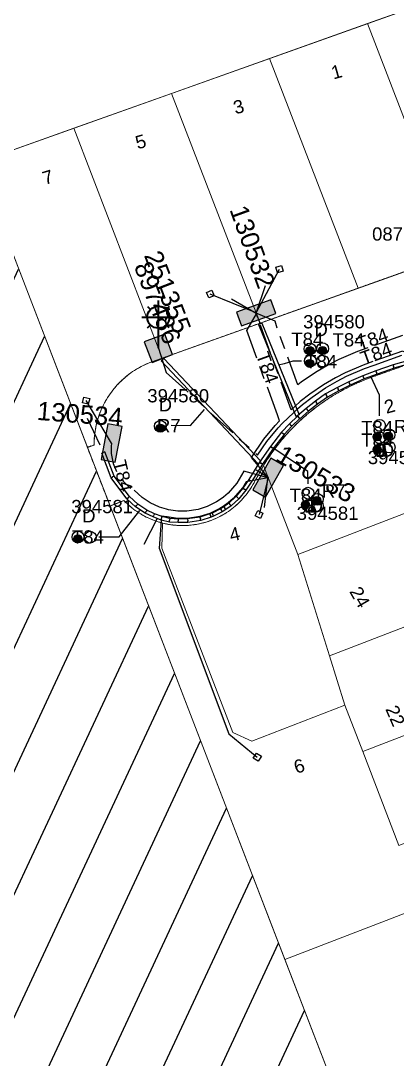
# Model space of a CAD drawing. Header units: metres. Extents: x 308616 to 310825, y 6264327 to 6267194.
# Drawn here: x 309616 to 309667.2, y 6266716.9 to 6266858.1 of the extents above; entities that cross this region are included whole.
import ezdxf
from ezdxf.enums import TextEntityAlignment as Align

# ---------------------------------------------------------------- set-up
doc = ezdxf.new("R2010")
doc.units = ezdxf.units.M
for name, pattern in [('Cable Exist UG', [8.2, 4, -1.2, 1.8, -1.2]), ('HIDDEN', [0.375, 0.25, -0.125]), ('HIDDEN2', [0.1875, 0.125, -0.0625])]:
    doc.linetypes.add(name, pattern=pattern)
doc.layers.get('0').update_dxf_attribs({"color": 6})
for name, color, linetype in [('_User Miscellaneous1', 7, 'Continuous'), ('_User Miscellaneous9', 7, 'Continuous'), ('Equip_SP_SL_EXT', 7, 'Continuous'), ('Mains_LV_EXT', 7, 'Continuous'), ('Mains_SL_EXT', 7, 'Continuous'), ('Services_SP_EXT', 7, 'Continuous'), ('SupportsUG_SP_LV_EXT', 7, 'Continuous'), ('SupportsUG_SP_LV_SL_EXT', 7, 'Continuous'), ('Trench_SP_EXT', 7, 'Continuous')]:
    doc.layers.add(name, color=color, linetype=linetype)
doc.layers.add('Cadastre Land Parcels_SP_EXT', color=7, linetype='Continuous', lineweight=5)
doc.layers.add('Cadastre Other Property_SP_EXT', color=7, linetype='HIDDEN', lineweight=5)
doc.styles.add('COLUMN_LABEL', font='arial.ttf')
doc.styles.add('iecARIAL', font='arial.ttf', dxfattribs={"height": 2})
doc.styles.add('POLE_LABEL', font='arial.ttf')
doc.styles.get("Standard").update_dxf_attribs({"font": 'arial.ttf'})

# ---------------------------------------------------------------- blocks, each defined once
blk = doc.blocks.new('COLUMN_EXT')
blk.add_hatch(color=256).paths.add_polyline_path([(-1.49, 1.48), (-1.49, -1.49), (1.48, -1.49), (1.48, 1.48)])
blk.add_lwpolyline([(-1.49, -1.49), (1.48, -1.49), (1.48, 1.48), (-1.49, 1.48)], close=True)
for tag, height, style, flags, p in [('ASSET_NUM', 2.5, 'COLUMN_LABEL', 8, (2, 2)), ('STRUCTURE_PLANT_NUMBER', 0.2, 'POLE_LABEL', 9, (1.81, 0.03)), ('STREET_CODE', 0.2, 'COLUMN_LABEL', 9, (1.81, -0.2))]:
    blk.add_attdef(tag, text='', height=height, dxfattribs=dict(style=style, flags=flags)).set_placement(p, align=Align.MIDDLE_LEFT)
at = {"flags": 9}
for tag, p in [('COLUMN_TYPE', (1.81, -0.4)), ('OWNED_BY', (1.81, -0.6)), ('STATE', (1.81, -0.8)), ('USAGE', (1.81, -1)), ('LEGEND', (1.81, -1.2)), ('LOCATION', (1.81, -1.4)), ('STREETNAME', (1.81, -1.6)), ('SUBURB', (1.81, -1.8)), ('NOTES', (1.81, -2))]:
    blk.add_attdef(tag, text='', height=0.2, dxfattribs=at).set_placement(p, align=Align.MIDDLE_LEFT)
at = {"flags": 1}
blk.add_attdef('Z', (1.81, -2.35), '', height=0.2, dxfattribs=at)
blk = doc.blocks.new('PILLAR_EXT')
blk.add_hatch(color=256).paths.add_polyline_path([(-2.475, 0.99), (-2.475, -0.99), (2.475, -0.99), (2.475, 0.99)])
blk.add_lwpolyline([(-2.475, -0.99), (2.475, -0.99), (2.475, 0.99), (-2.475, 0.99)], close=True)
at = {"style": 'iecARIAL', "flags": 8}
blk.add_attdef('ASSET_NUM', (1.5, 3.5), '', height=2.5, dxfattribs=at)
for tag, p, flags in [('OWNED_BY', (0, -0.2), 9), ('STATE', (0, -0.4), 9), ('SUPPORT_TYPE', (0, -0.6), 9), ('USAGE', (0, -0.8), 9), ('LEGEND', (0, -1), 9), ('LOCATION', (0, -1.2), 9), ('NOTES', (0, -1.4), 9), ('PARENT', (0, -1.6), 9), ('STREETNAME', (0, -1.8), 9), ('SUBURB', (0, -2), 1)]:
    blk.add_attdef(tag, p, '', height=0.2, dxfattribs=dict(flags=flags))
blk = doc.blocks.new('DUCT_EXT')
blk.add_circle((0, 0.8), 0.8)
at = {"flags": 1}
blk.add_attdef('Z', (0, 0), '', height=0.2, dxfattribs=at)
at = {"flags": 9}
for tag, p in [('DUCT_CODE', (0, 0)), ('XSECT_TYPE', (0, -0.2)), ('STATE', (0, -0.6)), ('FB_REFERENCE', (0, -0.4)), ('NOTES', (0, -0.8))]:
    blk.add_attdef(tag, text='', height=0.2, dxfattribs=at).set_placement(p, align=Align.MIDDLE_LEFT)
blk = doc.blocks.new('SL_LANTERN_EXT')
at = {"lineweight": 40}
for p, q in [((-1.46, 5.68), (-1.06, 5.28)), ((0, 1.97), (0, 6.47)), ((1.46, 5.68), (1.06, 5.28)), ((-2.25, 4.22), (2.25, 4.22)), ((-1.46, 2.76), (-1.06, 3.16)), ((1.46, 2.76), (1.06, 3.16)), ((0, 0), (0, 2.72))]:
    blk.add_line(p, q, dxfattribs=at)
blk.add_circle((0, 4.22), 1.5, dxfattribs=at)
at = {"style": 'iecARIAL', "flags": 8}
blk.add_attdef('ASSET_NUM', (1.5, 1.5), '', height=2.5, dxfattribs=at)
for tag, p, height, flags in [('CONSTRUCTED_VOLTAGE', (0.98, -0.65), 0.2, 9), ('CONTROL_TYPE', (0.98, -0.85), 0.2, 9), ('LANTERN_PURPOSE', (0.98, -1.05), 0.2, 9), ('LANTERN_TYPE', (0.98, -1.25), 0.2, 9), ('NO_PHASES', (0.98, -1.45), 0.2, 9), ('LNUMBER', (2.18, -3.25), 2.5, 8), ('OPERATING_VOLTAGE', (0.98, -1.65), 0.2, 9), ('ORIENTATION', (0.98, -1.85), 0.2, 9), ('OWNED_BY', (0.98, -2.05), 0.2, 9), ('STATE', (0.98, -2.25), 0.2, 9), ('USAGE', (0.98, -2.45), 0.2, 9), ('CEXIST', (0.98, -2.65), 0.2, 9), ('CNEW', (0.98, -2.85), 0.2, 9), ('CNUMBER', (0.98, -3.05), 0.2, 9), ('CREMOVE', (0.98, -3.25), 0.2, 9), ('CREPLACE', (0.98, -3.45), 0.2, 9), ('LKINGHEIGHT', (0.98, -3.65), 0.2, 9), ('LBRACKET', (0.98, -3.85), 0.2, 9), ('LBRACKETVOCAB', (0.98, -4.05), 0.2, 9), ('LCATEGORY', (0.98, -4.25), 0.2, 9), ('LCHARGE1', (0.98, -4.45), 0.2, 9), ('LCHARGE1PERCENT', (0.98, -4.65), 0.2, 9), ('LCHARGE2', (0.98, -4.85), 0.2, 9), ('LCHARGE2PERCENT', (0.98, -5.05), 0.2, 9), ('LCHARGE3', (0.98, -5.25), 0.2, 9), ('LCHARGE3PERCENT', (0.98, -5.45), 0.2, 9), ('LEXIST', (0.98, -5.65), 0.2, 9), ('LLAMP', (0.98, -5.85), 0.2, 9), ('LLAMPVOCAB', (0.98, -6.05), 0.2, 9), ('LMAST', (0.98, -6.25), 0.2, 9), ('LMASTVOCAB', (0.98, -6.45), 0.2, 9), ('LNEW', (0.98, -6.65), 0.2, 9), ('LANTNUMBER', (0.98, -6.85), 0.2, 9), ('LOUTREACH', (0.98, -7.25), 0.2, 9), ('LOUTREACHVOCAB', (0.98, -7.45), 0.2, 9), ('LRATECODE', (0.98, -7.65), 0.2, 9), ('LREMOVE', (0.98, -7.85), 0.2, 9), ('LREPLACE', (0.98, -8.05), 0.2, 9), ('LTYPE', (0.98, -8.25), 0.2, 9), ('LTYPEVOCAB', (0.98, -8.45), 0.2, 9), ('LEGEND', (0.98, -8.65), 0.2, 9), ('STREETNAME', (0.98, -9.25), 0.2, 9), ('SUBURB', (0.98, -9.45), 0.2, 1), ('LOCATION', (0.98, -8.85), 0.2, 9), ('NOTES', (0.98, -9.05), 0.2, 9)]:
    blk.add_attdef(tag, p, '', height=height, dxfattribs=dict(flags=flags))
blk = doc.blocks.new('CCP_EXT')
at = {"flags": 9}
for tag, p in [('LEGEND', (0, -1.4)), ('STATE', (0, -1.8)), ('LIFE_SUPPORT', (0, -1.6)), ('NOTES', (0, -2))]:
    blk.add_attdef(tag, text='', height=0.2, dxfattribs=at).set_placement(p, align=Align.MIDDLE_LEFT)
blk.add_wipeout([(0, 0.57), (0.57, 0), (0, -0.57), (-0.57, 0)])
blk.add_lwpolyline([(-0.57, 0), (0, 0.57), (0.57, 0), (0, -0.57), (-0.57, 0)])
at = {"flags": 1}
blk.add_attdef('Z', (0, 0), '', height=0.2, dxfattribs=at)
at = {"flags": 9}
for tag, p in [('CCP_TYPE', (0, 0)), ('CONSTRUCTED_VOLTAGE', (0, -0.2)), ('OPERATING_VOLTAGE', (0, -0.6)), ('ORIENTATION', (0, -0.8)), ('OWNED_BY', (0, -1)), ('NO_PHASES', (0, -0.4)), ('USAGE', (0, -1.2))]:
    blk.add_attdef(tag, text='', height=0.2, dxfattribs=at).set_placement(p, align=Align.MIDDLE_LEFT)
blk = doc.blocks.new('CABLE_LARGE_EXT')
h = blk.add_hatch(color=256)
edge = h.paths.add_edge_path()
edge.add_arc((0, 0.55), 0.55, 0, 360)
blk.add_circle((0, 0.55), 0.55)
at = {"flags": 1}
blk.add_attdef('Z', (0, 0), '', height=0.2, dxfattribs=at)
at = {"flags": 9}
for tag, p in [('COND_CODE', (0, 0)), ('STATE', (0, -0.4)), ('XSECT_SIZE', (0, -0.6)), ('FB_REFERENCE', (0, -0.2)), ('NOTES', (0, -0.8))]:
    blk.add_attdef(tag, text='', height=0.2, dxfattribs=at).set_placement(p, align=Align.MIDDLE_LEFT)

msp = doc.modelspace()

# ---------------------------------------------------------------- hatches: boundary and pattern name
at = {"layer": '_User Miscellaneous1'}
h = msp.add_hatch(dxfattribs=at)
h.set_pattern_fill('JIS_WOOD', color=256, scale=10, angle=20, style=0)
h.paths.add_polyline_path([(309705.92, 6266590.27), (309602.97, 6266857.48), (309510.13, 6266824.34), (309613.64, 6266555.71)])

# ---------------------------------------------------------------- linework, layer by layer
at = {"layer": '_User Miscellaneous9'}
for p, q in [((309648.31, 6266816.81), (309648.53, 6266816.9)), ((309648.31, 6266816.81), (309653.38, 6266804.35)), ((309648.76, 6266816.99), (309648.53, 6266816.9)), ((309648.76, 6266816.99), (309653.83, 6266804.53)), ((309635.09, 6266811.86), (309635.26, 6266812.02)), ((309635.09, 6266811.86), (309648.28, 6266797.88)), ((309635.44, 6266812.19), (309635.26, 6266812.02)), ((309635.44, 6266812.19), (309648.63, 6266798.21)), ((309666.59, 6266811.33), (309664.25, 6266810.5)), ((309668.88, 6266811.97), (309666.59, 6266811.34)), ((309666.59, 6266811.34), (309666.59, 6266811.33)), ((309666.59, 6266811.34), (309666.66, 6266811.1)), ((309666.59, 6266811.33), (309666.66, 6266811.1)), ((309666.72, 6266810.87), (309666.66, 6266811.1)), ((309666.73, 6266810.88), (309666.66, 6266811.1)), ((309668.84, 6266811.46), (309666.72, 6266810.87)), ((309662.5, 6266809.85), (309660.57, 6266809.01)), ((309664.25, 6266810.5), (309662.5, 6266809.85)), ((309662.5, 6266809.85), (309662.59, 6266809.63)), ((309664.42, 6266810.05), (309662.68, 6266809.4)), ((309664.25, 6266810.5), (309664.33, 6266810.28)), ((309664.42, 6266810.05), (309664.33, 6266810.28)), ((309666.73, 6266810.88), (309664.42, 6266810.05)), ((309666.72, 6266810.87), (309666.73, 6266810.88)), ((309659.03, 6266808.24), (309657.44, 6266807.36)), ((309660.57, 6266809.01), (309659.03, 6266808.24)), ((309659.03, 6266808.24), (309659.14, 6266808.03)), ((309660.77, 6266808.57), (309659.25, 6266807.81)), ((309660.57, 6266809.01), (309660.67, 6266808.79)), ((309660.77, 6266808.57), (309660.67, 6266808.79)), ((309662.68, 6266809.4), (309660.77, 6266808.57)), ((309662.68, 6266809.4), (309662.59, 6266809.63)), ((309657.44, 6266807.36), (309656.06, 6266806.37)), ((309657.7, 6266806.95), (309656.35, 6266805.99)), ((309657.44, 6266807.36), (309657.57, 6266807.15)), ((309657.7, 6266806.95), (309657.57, 6266807.15)), ((309659.25, 6266807.81), (309657.7, 6266806.95)), ((309659.25, 6266807.81), (309659.14, 6266808.03)), ((309656.06, 6266806.37), (309654.79, 6266805.39)), ((309656.35, 6266805.99), (309655.1, 6266805.02)), ((309656.06, 6266806.37), (309656.2, 6266806.18)), ((309656.35, 6266805.99), (309656.2, 6266806.18)), ((309653.6, 6266804.36), (309652.51, 6266803.31)), ((309653.93, 6266804.01), (309652.85, 6266802.97)), ((309653.38, 6266804.35), (309653.6, 6266804.44)), ((309653.83, 6266804.53), (309653.6, 6266804.44)), ((309653.6, 6266804.36), (309653.77, 6266804.18)), ((309654.79, 6266805.39), (309653.61, 6266804.37)), ((309653.61, 6266804.37), (309653.77, 6266804.18)), ((309653.93, 6266804.01), (309653.77, 6266804.18)), ((309653.92, 6266804), (309653.77, 6266804.18)), ((309655.1, 6266805.02), (309653.92, 6266804)), ((309654.79, 6266805.39), (309654.95, 6266805.2)), ((309655.1, 6266805.02), (309654.95, 6266805.2)), ((309652.51, 6266803.31), (309651.43, 6266802.17)), ((309652.85, 6266802.97), (309651.79, 6266801.85)), ((309652.51, 6266803.31), (309652.68, 6266803.14)), ((309652.85, 6266802.97), (309652.68, 6266803.14)), ((309651.43, 6266802.17), (309649.93, 6266800.24)), ((309651.79, 6266801.85), (309650.31, 6266799.96)), ((309651.43, 6266802.17), (309651.61, 6266802.01)), ((309651.79, 6266801.85), (309651.61, 6266802.01)), ((309649.93, 6266800.24), (309648.45, 6266798.09)), ((309650.31, 6266799.96), (309648.85, 6266797.82)), ((309649.93, 6266800.24), (309650.12, 6266800.1)), ((309650.31, 6266799.96), (309650.12, 6266800.1)), ((309627.02, 6266799.32), (309627.25, 6266799.4)), ((309628.3, 6266795.98), (309627.02, 6266799.32)), ((309627.47, 6266799.49), (309627.25, 6266799.4)), ((309628.73, 6266796.21), (309627.47, 6266799.49)), ((309648.45, 6266798.08), (309647.01, 6266795.75)), ((309648.85, 6266797.82), (309647.41, 6266795.49)), ((309648.28, 6266797.88), (309648.45, 6266798.05)), ((309648.63, 6266798.21), (309648.45, 6266798.05)), ((309648.45, 6266798.09), (309648.65, 6266797.95)), ((309648.45, 6266798.08), (309648.65, 6266797.95)), ((309648.85, 6266797.82), (309648.65, 6266797.95)), ((309648.85, 6266797.82), (309648.65, 6266797.95)), ((309628.3, 6266795.98), (309628.51, 6266796.09)), ((309630.45, 6266793.09), (309628.3, 6266795.98)), ((309628.73, 6266796.21), (309628.51, 6266796.09)), ((309630.81, 6266793.41), (309628.73, 6266796.21)), ((309647.01, 6266795.75), (309646.21, 6266794.58)), ((309647.01, 6266795.75), (309647.21, 6266795.62)), ((309647.41, 6266795.49), (309647.21, 6266795.62)), ((309646.21, 6266794.58), (309645.3, 6266793.46)), ((309646.6, 6266794.3), (309645.65, 6266793.13)), ((309646.21, 6266794.58), (309646.4, 6266794.44)), ((309646.6, 6266794.3), (309646.4, 6266794.44)), ((309647.41, 6266795.49), (309646.6, 6266794.3)), ((309630.45, 6266793.09), (309630.63, 6266793.25)), ((309630.47, 6266793.07), (309630.45, 6266793.09)), ((309630.47, 6266793.07), (309630.63, 6266793.25)), ((309631.62, 6266792.01), (309630.47, 6266793.07)), ((309630.79, 6266793.43), (309630.63, 6266793.25)), ((309630.81, 6266793.41), (309630.63, 6266793.25)), ((309631.91, 6266792.39), (309630.79, 6266793.43)), ((309630.79, 6266793.43), (309630.81, 6266793.41)), ((309645.3, 6266793.46), (309644.29, 6266792.53)), ((309645.65, 6266793.13), (309644.59, 6266792.15)), ((309645.3, 6266793.46), (309645.48, 6266793.29)), ((309645.65, 6266793.13), (309645.48, 6266793.29)), ((309631.62, 6266792.01), (309631.76, 6266792.2)), ((309632.92, 6266791.15), (309631.62, 6266792.01)), ((309631.91, 6266792.39), (309631.76, 6266792.2)), ((309633.16, 6266791.57), (309631.91, 6266792.39)), ((309632.92, 6266791.15), (309633.04, 6266791.36)), ((309633.16, 6266791.57), (309633.04, 6266791.36)), ((309634.18, 6266791.09), (309633.16, 6266791.57)), ((309643.16, 6266791.75), (309642.02, 6266791.18)), ((309643.39, 6266791.34), (309642.22, 6266790.74)), ((309643.61, 6266792.04), (309643.16, 6266791.75)), ((309643.16, 6266791.75), (309643.28, 6266791.54)), ((309643.39, 6266791.34), (309643.28, 6266791.54)), ((309643.88, 6266791.64), (309643.39, 6266791.34)), ((309644.29, 6266792.53), (309643.61, 6266792.04)), ((309643.61, 6266792.04), (309643.74, 6266791.84)), ((309643.88, 6266791.64), (309643.74, 6266791.84)), ((309644.59, 6266792.15), (309643.88, 6266791.64)), ((309644.29, 6266792.53), (309644.44, 6266792.34)), ((309644.59, 6266792.15), (309644.44, 6266792.34)), ((309634, 6266790.65), (309632.92, 6266791.15)), ((309634, 6266790.65), (309634.09, 6266790.87)), ((309635.08, 6266790.23), (309634, 6266790.65)), ((309634.18, 6266791.09), (309634.09, 6266790.87)), ((309635.22, 6266790.69), (309634.18, 6266791.09)), ((309635.08, 6266790.23), (309635.15, 6266790.46)), ((309636.21, 6266789.96), (309635.08, 6266790.23)), ((309635.22, 6266790.69), (309635.15, 6266790.46)), ((309636.29, 6266790.44), (309635.22, 6266790.69)), ((309636.21, 6266789.96), (309636.25, 6266790.2)), ((309637.41, 6266789.88), (309636.21, 6266789.96)), ((309636.29, 6266790.44), (309636.25, 6266790.2)), ((309637.43, 6266790.36), (309636.29, 6266790.44)), ((309637.41, 6266789.88), (309637.42, 6266790.12)), ((309638.71, 6266789.9), (309637.41, 6266789.88)), ((309637.43, 6266790.36), (309637.42, 6266790.12)), ((309638.68, 6266790.37), (309637.43, 6266790.36)), ((309640.37, 6266790.63), (309638.68, 6266790.37)), ((309638.68, 6266790.37), (309638.7, 6266790.14)), ((309638.71, 6266789.9), (309638.7, 6266790.14)), ((309640.47, 6266790.16), (309638.71, 6266789.9)), ((309641.73, 6266791.06), (309640.37, 6266790.63)), ((309640.37, 6266790.63), (309640.42, 6266790.4)), ((309640.47, 6266790.16), (309640.42, 6266790.4)), ((309641.89, 6266790.61), (309640.47, 6266790.16)), ((309642.02, 6266791.18), (309641.73, 6266791.06)), ((309641.73, 6266791.06), (309641.81, 6266790.83)), ((309641.89, 6266790.61), (309641.81, 6266790.83)), ((309642.22, 6266790.74), (309641.89, 6266790.61)), ((309642.02, 6266791.18), (309642.12, 6266790.96)), ((309642.22, 6266790.74), (309642.12, 6266790.96))]:
    msp.add_line(p, q, dxfattribs=at)
for points in [[(309654.18, 6266811.81), (309652.99, 6266811.81), (309651.8, 6266811.48), (309651.03, 6266811.28)], [(309664.77, 6266804.38), (309664.77, 6266807.21), (309663.62, 6266809.66)], [(309636.47, 6266803.11), (309639.07, 6266803.09), (309640.98, 6266805.27)], [(309655.05, 6266795.17), (309655.02, 6266796.84), (309650.54, 6266799.85)], [(309626.65, 6266787.94), (309629.4, 6266787.94), (309632.18, 6266791.51)]]:
    msp.add_lwpolyline(points, dxfattribs=at)
at = {"layer": 'Cadastre Land Parcels_SP_EXT', "linetype": 'Continuous'}
for points in [[(309703.02, 6266871.95), (309695.83, 6266890.62), (309602.97, 6266857.49), (309610.16, 6266838.81), (309703.02, 6266871.95)], [(309688.46, 6266831.22), (309676.43, 6266862.46), (309663.12, 6266857.71), (309675.16, 6266826.47), (309688.46, 6266831.22)], [(309675.16, 6266826.47), (309663.12, 6266857.71), (309649.82, 6266852.97), (309661.85, 6266821.73), (309675.16, 6266826.47)], [(309705.92, 6266590.27), (309602.97, 6266857.48), (309510.13, 6266824.34), (309613.64, 6266555.71), (309705.92, 6266590.27)], [(309661.85, 6266821.73), (309649.82, 6266852.97), (309636.52, 6266848.22), (309648.55, 6266816.99), (309661.85, 6266821.73)], [(309648.55, 6266816.99), (309636.52, 6266848.22), (309623.22, 6266843.47), (309635.25, 6266812.25), (309648.55, 6266816.99)], [(309626, 6266800.42), (309626, 6266800.73), (309626.01, 6266801.04), (309626.02, 6266801.35), (309626.05, 6266801.65), (309626.08, 6266801.96), (309626.12, 6266802.27), (309626.17, 6266802.57), (309626.23, 6266802.88), (309626.29, 6266803.18), (309626.37, 6266803.48), (309626.45, 6266803.78), (309626.53, 6266804.07), (309626.63, 6266804.37), (309626.73, 6266804.66), (309626.84, 6266804.95), (309626.96, 6266805.23), (309627.09, 6266805.51), (309627.22, 6266805.79), (309627.36, 6266806.07), (309627.51, 6266806.34), (309627.66, 6266806.61), (309627.82, 6266806.87), (309627.99, 6266807.13), (309628.16, 6266807.38), (309628.34, 6266807.63), (309628.53, 6266807.88), (309628.72, 6266808.12), (309628.92, 6266808.36), (309629.13, 6266808.59), (309629.34, 6266808.81), (309629.55, 6266809.03), (309629.78, 6266809.25), (309630.01, 6266809.45), (309630.24, 6266809.66), (309630.48, 6266809.85), (309630.72, 6266810.04), (309630.97, 6266810.22), (309631.22, 6266810.4), (309631.48, 6266810.57), (309631.74, 6266810.74), (309632.01, 6266810.89), (309632.28, 6266811.04), (309632.55, 6266811.19), (309632.83, 6266811.32), (309633.11, 6266811.45), (309633.39, 6266811.57), (309633.68, 6266811.68), (309633.97, 6266811.79), (309635.25, 6266812.25), (309623.22, 6266843.47), (309610.16, 6266838.81), (309625.09, 6266800.07), (309626, 6266800.42)], [(309648.99, 6266797.65), (309648.78, 6266797.22), (309648.55, 6266796.8), (309648.32, 6266796.38), (309648.09, 6266795.97), (309647.84, 6266795.56), (309647.71, 6266795.3), (309647.57, 6266795.05), (309647.42, 6266794.79), (309647.26, 6266794.54), (309647.1, 6266794.3), (309646.93, 6266794.06), (309646.76, 6266793.82), (309646.58, 6266793.59), (309646.39, 6266793.36), (309646.2, 6266793.14), (309646, 6266792.93), (309645.8, 6266792.72), (309645.59, 6266792.51), (309645.38, 6266792.31), (309645.16, 6266792.12), (309644.93, 6266791.93), (309644.7, 6266791.75), (309644.47, 6266791.57), (309644.23, 6266791.4), (309643.98, 6266791.24), (309643.73, 6266791.08), (309643.48, 6266790.94), (309643.23, 6266790.79), (309642.96, 6266790.66), (309642.7, 6266790.53), (309642.44, 6266790.41), (309642.16, 6266790.29), (309641.89, 6266790.18), (309641.62, 6266790.08), (309641.34, 6266789.99), (309641.06, 6266789.91), (309640.77, 6266789.83), (309640.49, 6266789.76), (309640.2, 6266789.7), (309639.92, 6266789.64), (309639.63, 6266789.6), (309639.34, 6266789.56), (309639.04, 6266789.52), (309638.75, 6266789.5), (309638.46, 6266789.48), (309638.17, 6266789.48), (309637.87, 6266789.48), (309637.58, 6266789.48), (309637.29, 6266789.5), (309636.99, 6266789.52), (309636.7, 6266789.55), (309636.41, 6266789.59), (309636.12, 6266789.64), (309635.83, 6266789.69), (309635.55, 6266789.75), (309635.26, 6266789.82), (309635.17, 6266786.42), (309644.84, 6266761.33), (309647.42, 6266760.19), (309660.06, 6266765.05), (309657.96, 6266771.76), (309653.66, 6266785.53), (309648.99, 6266797.65)], [(309691.62, 6266784.73), (309688.57, 6266792.63), (309688.4, 6266793.08), (309688.21, 6266793.53), (309688.02, 6266793.98), (309687.82, 6266794.43), (309687.61, 6266794.87), (309687.39, 6266795.31), (309687.17, 6266795.74), (309686.94, 6266796.17), (309686.71, 6266796.6), (309686.47, 6266797.03), (309686.22, 6266797.45), (309685.96, 6266797.86), (309685.9, 6266797.96), (309653.66, 6266785.53), (309657.96, 6266771.76), (309691.62, 6266784.73)], [(309696.56, 6266771.9), (309691.62, 6266784.73), (309657.96, 6266771.76), (309660.06, 6266765.05), (309662.48, 6266758.76), (309696.56, 6266771.9)], [(309701.49, 6266759.12), (309696.56, 6266771.9), (309662.48, 6266758.76), (309667.4, 6266745.98), (309701.49, 6266759.12)], [(309678.89, 6266675.47), (309676.96, 6266677.95), (309667.36, 6266702.87), (309668.51, 6266705.45), (309681.15, 6266710.32), (309677.26, 6266720.41), (309672.33, 6266733.2), (309670.6, 6266737.69), (309651.9, 6266730.48), (309673.84, 6266673.53), (309678.89, 6266675.47)]]:
    msp.add_lwpolyline(points, close=True, dxfattribs=at)
for points in [[(309715.06, 6266840.7), (309633.97, 6266811.79), (309633.68, 6266811.68), (309633.39, 6266811.57), (309633.11, 6266811.45), (309632.83, 6266811.32), (309632.55, 6266811.19), (309632.28, 6266811.04), (309632.01, 6266810.89), (309631.74, 6266810.74), (309631.48, 6266810.57), (309631.22, 6266810.4), (309630.97, 6266810.22), (309630.72, 6266810.04), (309630.48, 6266809.85), (309630.24, 6266809.66), (309630.01, 6266809.45), (309629.78, 6266809.25), (309629.55, 6266809.03), (309629.34, 6266808.81), (309629.13, 6266808.59), (309628.92, 6266808.36), (309628.72, 6266808.12), (309628.53, 6266807.88), (309628.34, 6266807.63), (309628.16, 6266807.38), (309627.99, 6266807.13), (309627.82, 6266806.87), (309627.66, 6266806.61), (309627.51, 6266806.34), (309627.36, 6266806.07), (309627.22, 6266805.79), (309627.09, 6266805.51), (309626.96, 6266805.23), (309626.84, 6266804.95), (309626.73, 6266804.66), (309626.63, 6266804.37), (309626.53, 6266804.07), (309626.45, 6266803.78), (309626.37, 6266803.48), (309626.29, 6266803.18), (309626.23, 6266802.88), (309626.17, 6266802.57), (309626.12, 6266802.27), (309626.08, 6266801.96), (309626.05, 6266801.65), (309626.02, 6266801.35), (309626.01, 6266801.04), (309626, 6266800.73), (309626, 6266800.42), (309625.09, 6266800.07), (309628.15, 6266792.14), (309630.05, 6266792.87), (309630.26, 6266792.66), (309630.46, 6266792.46), (309630.68, 6266792.27), (309630.9, 6266792.08), (309631.12, 6266791.89), (309631.35, 6266791.71), (309631.59, 6266791.54), (309631.83, 6266791.37), (309632.07, 6266791.21), (309632.32, 6266791.06), (309632.57, 6266790.91), (309632.83, 6266790.77), (309633.08, 6266790.64), (309633.35, 6266790.51), (309633.61, 6266790.39), (309633.88, 6266790.28), (309634.15, 6266790.17), (309634.43, 6266790.08), (309634.7, 6266789.98), (309634.98, 6266789.9), (309635.26, 6266789.82), (309635.55, 6266789.75), (309635.83, 6266789.69), (309636.12, 6266789.64), (309636.41, 6266789.59), (309636.7, 6266789.55), (309636.99, 6266789.52), (309637.29, 6266789.5), (309637.58, 6266789.48), (309637.87, 6266789.48), (309638.17, 6266789.48), (309638.46, 6266789.48), (309638.75, 6266789.5), (309639.04, 6266789.52), (309639.34, 6266789.56), (309639.63, 6266789.6), (309639.92, 6266789.64), (309640.2, 6266789.7), (309640.49, 6266789.76), (309640.77, 6266789.83), (309641.06, 6266789.91), (309641.34, 6266789.99), (309641.62, 6266790.08), (309641.89, 6266790.18), (309642.16, 6266790.29), (309642.44, 6266790.41), (309642.7, 6266790.53), (309642.96, 6266790.66), (309643.23, 6266790.79), (309643.48, 6266790.94), (309643.73, 6266791.08), (309643.98, 6266791.24), (309644.23, 6266791.4), (309644.47, 6266791.57), (309644.7, 6266791.75), (309644.93, 6266791.93), (309645.16, 6266792.12), (309645.38, 6266792.31), (309645.59, 6266792.51), (309645.8, 6266792.72), (309646, 6266792.93), (309646.2, 6266793.14), (309646.39, 6266793.36), (309646.58, 6266793.59), (309646.76, 6266793.82), (309646.93, 6266794.06), (309647.1, 6266794.3), (309647.26, 6266794.54), (309647.42, 6266794.79), (309647.57, 6266795.05), (309647.71, 6266795.3), (309647.84, 6266795.56), (309648.09, 6266795.97), (309648.32, 6266796.38), (309648.55, 6266796.8), (309648.78, 6266797.22), (309648.99, 6266797.65), (309649.24, 6266798.05), (309649.5, 6266798.45), (309649.76, 6266798.84), (309650.03, 6266799.23), (309650.31, 6266799.62), (309650.59, 6266800), (309650.88, 6266800.37), (309651.17, 6266800.74), (309651.47, 6266801.11), (309651.78, 6266801.47), (309652.09, 6266801.83), (309652.41, 6266802.18), (309652.74, 6266802.52), (309653.07, 6266802.86), (309653.4, 6266803.2), (309653.75, 6266803.53), (309654.09, 6266803.85), (309654.44, 6266804.17), (309654.8, 6266804.48), (309655.16, 6266804.78), (309655.53, 6266805.08), (309655.9, 6266805.37), (309656.28, 6266805.66), (309656.66, 6266805.94), (309657.05, 6266806.21), (309657.44, 6266806.48), (309657.84, 6266806.74), (309658.24, 6266807), (309658.64, 6266807.25), (309659.05, 6266807.49), (309659.46, 6266807.72), (309659.87, 6266807.95), (309660.3, 6266808.17), (309660.72, 6266808.38), (309661.14, 6266808.59), (309661.58, 6266808.79), (309662.01, 6266808.98), (309662.44, 6266809.16), (309662.88, 6266809.34), (309663.33, 6266809.51), (309663.77, 6266809.67), (309667.92, 6266811.15)], [(309667.92, 6266811.15), (309663.77, 6266809.67), (309663.33, 6266809.51), (309662.88, 6266809.34), (309662.44, 6266809.16), (309662.01, 6266808.98), (309661.58, 6266808.79), (309661.14, 6266808.59), (309660.72, 6266808.38), (309660.3, 6266808.17), (309659.87, 6266807.95), (309659.46, 6266807.72), (309659.05, 6266807.49), (309658.64, 6266807.25), (309658.24, 6266807), (309657.84, 6266806.74), (309657.44, 6266806.48), (309657.05, 6266806.21), (309656.66, 6266805.94), (309656.28, 6266805.66), (309655.9, 6266805.37), (309655.53, 6266805.08), (309655.16, 6266804.78), (309654.8, 6266804.48), (309654.44, 6266804.17), (309654.09, 6266803.85), (309653.75, 6266803.53), (309653.4, 6266803.2), (309653.07, 6266802.86), (309652.74, 6266802.52), (309652.41, 6266802.18), (309652.09, 6266801.83), (309651.78, 6266801.47), (309651.47, 6266801.11), (309651.17, 6266800.74), (309650.88, 6266800.37), (309650.59, 6266800), (309650.31, 6266799.62), (309650.03, 6266799.23), (309649.76, 6266798.84), (309649.5, 6266798.45), (309649.24, 6266798.05), (309648.99, 6266797.65), (309653.66, 6266785.53), (309685.9, 6266797.96)], [(309667.4, 6266745.98), (309662.48, 6266758.76), (309660.06, 6266765.05), (309647.42, 6266760.19), (309644.84, 6266761.33), (309644.84, 6266761.33), (309635.17, 6266786.42), (309635.26, 6266789.82), (309634.98, 6266789.9), (309634.7, 6266789.98), (309634.43, 6266790.08), (309634.15, 6266790.17), (309633.88, 6266790.28), (309633.61, 6266790.39), (309633.35, 6266790.51), (309633.08, 6266790.64), (309632.83, 6266790.77), (309632.57, 6266790.91), (309632.32, 6266791.06), (309632.07, 6266791.21), (309631.83, 6266791.37), (309631.59, 6266791.54), (309631.35, 6266791.71), (309631.12, 6266791.89), (309630.9, 6266792.08), (309630.68, 6266792.27), (309630.46, 6266792.46), (309630.26, 6266792.66), (309630.05, 6266792.87), (309628.15, 6266792.14), (309651.9, 6266730.48), (309670.6, 6266737.69)]]:
    msp.add_lwpolyline(points, dxfattribs=at)
at = {"layer": 'Mains_LV_EXT', "linetype": 'Cable Exist UG'}
for points in [[(309649.62, 6266796.01), (309647.36, 6266798.71), (309647.36, 6266798.71), (309649.06, 6266801.21), (309650.6, 6266803.08), (309651.16, 6266803.7), (309650.88, 6266804.53), (309650.88, 6266804.53), (309646.73, 6266816.01), (309648.04, 6266818.27)], [(309684.57, 6266797.37), (309686.32, 6266800.77), (309686.32, 6266800.77), (309685.82, 6266801.48), (309684, 6266803.64), (309681.81, 6266805.79), (309679.7, 6266807.54), (309678.68, 6266808.28), (309676.38, 6266809.74), (309674.49, 6266810.75), (309671.8, 6266811.93), (309667.89, 6266813.19), (309663.86, 6266811.76), (309662.52, 6266811.27), (309660.08, 6266810.22), (309658.78, 6266809.56), (309657.15, 6266808.6), (309655.31, 6266807.35), (309653.99, 6266806.33), (309653.28, 6266805.72), (309652.76, 6266805.22), (309647.98, 6266818.44)]]:
    msp.add_lwpolyline(points, dxfattribs=at)
at = {"layer": 'Mains_SL_EXT', "linetype": 'Cable Exist UG'}
msp.add_lwpolyline([(309634.72, 6266813.58), (309635.79, 6266810.28), (309648.18, 6266799.04), (309648.18, 6266799.04), (309649.46, 6266800.91), (309650.98, 6266802.75), (309651.53, 6266803.36), (309653.11, 6266804.85), (309653.11, 6266804.85), (309653.62, 6266805.35), (309654.3, 6266805.94), (309655.6, 6266806.95), (309657.42, 6266808.18), (309659.02, 6266809.12), (309660.29, 6266809.77), (309662.71, 6266810.81), (309664.03, 6266811.29), (309667.9, 6266812.67)], dxfattribs=at)
at = {"layer": 'Trench_SP_EXT', "linetype": 'Cable Exist UG'}
for points in [[(309644.66, 6266820.29), (309648.01, 6266818.35), (309649.25, 6266822.09)], [(309647.98, 6266818.44), (309648.53, 6266816.9)], [(309635.06, 6266812.59), (309635.26, 6266812.02)], [(309625.05, 6266804.06), (309627.25, 6266799.4)], [(309653.6, 6266804.44), (309653.76, 6266804.25)], [(309648.45, 6266798.05), (309648.65, 6266797.95)], [(309632.77, 6266786.95), (309634.68, 6266790.65)]]:
    msp.add_lwpolyline(points, dxfattribs=at)

# ---------------------------------------------------------------- block references
at = {"layer": '_User Miscellaneous9'}
for name, p in [('DUCT_EXT', (309655.31, 6266812.68)), ('CABLE_LARGE_EXT', (309655.32, 6266812.7)), ('CABLE_LARGE_EXT', (309657.01, 6266812.72)), ('DUCT_EXT', (309634.99, 6266802.17)), ('CABLE_LARGE_EXT', (309634.99, 6266802.17)), ('DUCT_EXT', (309664.76, 6266802.3)), ('DUCT_EXT', (309666.06, 6266801.01)), ('CABLE_LARGE_EXT', (309664.44, 6266800.98)), ('DUCT_EXT', (309664.76, 6266800.62)), ('CABLE_LARGE_EXT', (309665.98, 6266801.09)), ('CABLE_LARGE_EXT', (309664.44, 6266799.28)), ('DUCT_EXT', (309664.75, 6266798.94)), ('DUCT_EXT', (309666.07, 6266799.34)), ('DUCT_EXT', (309655.04, 6266793.08)), ('CABLE_LARGE_EXT', (309654.71, 6266791.76)), ('DUCT_EXT', (309655.04, 6266791.41)), ('DUCT_EXT', (309656.31, 6266792.25)), ('DUCT_EXT', (309656.31, 6266791.37)), ('CABLE_LARGE_EXT', (309656.23, 6266792.33)), ('DUCT_EXT', (309623.79, 6266787.12)), ('DUCT_EXT', (309625.47, 6266787.1)), ('CABLE_LARGE_EXT', (309623.79, 6266787.12))]:
    msp.add_blockref(name, p, dxfattribs=at)
at = {"layer": '_User Miscellaneous9', "rotation": 89.96152385390842}
for name, p in [('DUCT_EXT', (309657.84, 6266813.52)), ('DUCT_EXT', (309656.15, 6266811.84)), ('DUCT_EXT', (309657.83, 6266811.83)), ('CABLE_LARGE_EXT', (309655.82, 6266811.51))]:
    msp.add_blockref(name, p, dxfattribs=at)
at = {"layer": 'Equip_SP_SL_EXT'}
ref = msp.add_blockref('SL_LANTERN_EXT', (309634.72, 6266813.58), dxfattribs=at)
ref.add_attrib('ASSET_NUM', '251355', dxfattribs={"layer": '0', "height": 2.5, "rotation": 291.0742, "style": 'iecARIAL'}).set_placement((309636.22, 6266815.08), align=Align.BOTTOM_RIGHT)
at = {"layer": 'SupportsUG_SP_LV_EXT'}
ref = msp.add_blockref('PILLAR_EXT', (309647.99, 6266818.4), dxfattribs=dict(at, rotation=19.74434166768613))
ref.add_attrib('ASSET_NUM', '130532', dxfattribs={"layer": '0', "height": 2.5, "rotation": 289.8495, "style": 'iecARIAL'}).set_placement((309649.49, 6266821.9), align=Align.MIDDLE_RIGHT)
ref = msp.add_blockref('PILLAR_EXT', (309628.37, 6266800.69), dxfattribs=dict(at, rotation=79.04714104618596))
ref.add_attrib('ASSET_NUM', '130534', dxfattribs={"layer": '0', "height": 2.5, "rotation": 355.5457, "style": 'iecARIAL'}).set_placement((309629.87, 6266804.19), align=Align.MIDDLE_RIGHT)
ref = msp.add_blockref('PILLAR_EXT', (309649.62, 6266795.99), dxfattribs=dict(at, rotation=240.3591372450472))
ref.add_attrib('ASSET_NUM', '130533', dxfattribs={"layer": '0', "height": 2.5, "rotation": 329.2277, "style": 'iecARIAL'}).set_placement((309651.12, 6266799.49), align=Align.MIDDLE_LEFT)
at = {"layer": 'SupportsUG_SP_LV_SL_EXT'}
ref = msp.add_blockref('COLUMN_EXT', (309634.72, 6266813.58), dxfattribs=dict(at, rotation=111.0742235967987))
ref.add_attrib('ASSET_NUM', '897486', dxfattribs={"layer": '0', "height": 2.5, "rotation": 291.0742, "style": 'COLUMN_LABEL'}).set_placement((309636.72, 6266814.33), align=Align.MIDDLE_RIGHT)

# ---------------------------------------------------------------- texts
at = {"layer": '_User Miscellaneous9'}
for s, p in [('394580', (309654.38, 6266816.28)), ('D', (309655.92, 6266815.21)), ('T84', (309652.78, 6266813.9)), ('T84', (309658.38, 6266813.82)), ('T84', (309654.66, 6266810.87)), ('394580', (309633.22, 6266806.22)), ('D', (309634.76, 6266805)), ('R7', (309634.53, 6266802.16)), ('T84', (309662.28, 6266801.9)), ('R7', (309666.69, 6266802.04)), ('T84', (309662.28, 6266800.2)), ('B', (309664.18, 6266798.81)), ('D', (309664.92, 6266798.83)), ('394581', (309663.17, 6266797.83)), ('T84', (309652.55, 6266792.69)), ('R7', (309656.93, 6266793.28)), ('394581', (309622.89, 6266791.16)), ('B', (309654.52, 6266791.23)), ('D', (309655.26, 6266791.25)), ('D', (309624.37, 6266789.9)), ('394581', (309653.51, 6266790.25)), ('T84', (309622.98, 6266787.03))]:
    msp.add_text(s, height=1.8, dxfattribs=at).set_placement(p)
at = {"layer": 'Cadastre Land Parcels_SP_EXT'}
for s, rotation, p in [('1', 15.6163, (309658.49, 6266850.1)), ('3', 15.6196, (309645.19, 6266845.35)), ('5', 15.6172, (309631.89, 6266840.6)), ('7', 16.6501, (309619.29, 6266835.76)), ('2', 15.6029, (309665.7, 6266804.66)), ('4', 12.926, (309644.6, 6266787.28)), ('24', 299.7767, (309660.61, 6266780.52)), ('22', 293.464, (309665.52, 6266764.55)), ('6', 16.7239, (309653.44, 6266755.73))]:
    msp.add_text(s, height=1.8, rotation=rotation, dxfattribs=at).set_placement(p)
at = {"layer": 'Cadastre Other Property_SP_EXT'}
msp.add_text('087144', height=1.8, dxfattribs=at).set_placement((309663.75, 6266828.21))
at = {"layer": 'Mains_LV_EXT'}
for rotation, p in [(19.8464, (309662.06, 6266813.23)), (19.8464, (309662.57, 6266811.29)), (289.8962, (309647.94, 6266812.68)), (283.4252, (309628.52, 6266798.14))]:
    msp.add_text('T84', height=1.8, rotation=rotation, dxfattribs=at).set_placement(p)

# ---------------------------------------------------------------- next in the draw order: block references
at = {"layer": 'Services_SP_EXT'}
for p, rotation in [((309651.18, 6266824.32), 241.7443414602888), ((309641.77, 6266820.94), 337.7443415776481), ((309624.9, 6266806.46), 301.0471413150644), ((309648.39, 6266790.99), 198.3591375352451), ((309648.16, 6266757.99), 102.3591373063419)]:
    msp.add_blockref('CCP_EXT', p, dxfattribs=dict(at, rotation=rotation))

# ---------------------------------------------------------------- next in the draw order: block references
for p, rotation in [((309651.18, 6266824.32), 241.7443414602888), ((309641.77, 6266820.94), 337.7443415776481), ((309624.9, 6266806.46), 301.0471413150644), ((309648.39, 6266790.99), 198.3591375352451), ((309648.16, 6266757.99), 102.3591373063419)]:
    msp.add_blockref('CCP_EXT', p, dxfattribs=dict(at, rotation=rotation))

# ---------------------------------------------------------------- next in the draw order: linework, layer by layer
at = {"layer": 'Cadastre Other Property_SP_EXT', "linetype": 'HIDDEN2'}
msp.add_lwpolyline([(309715.03, 6266840.77), (309633.39, 6266811.57), (309633.39, 6266811.57, 0.306205), (309626, 6266800.42), (309626, 6266800.42), (309625.05, 6266800.16), (309628.16, 6266792.11), (309630.05, 6266792.87), (309630.05, 6266792.87, 0.485858), (309647.26, 6266794.54), (309647.26, 6266794.54), (309648.09, 6266795.97), (309648.09, 6266795.97, -0.182398), (309662.88, 6266809.34), (309662.88, 6266809.34), (309667.92, 6266811.15)], format="xyb", dxfattribs=at)
at = {"layer": 'Mains_LV_EXT', "linetype": 'Cable Exist UG'}
msp.add_lwpolyline([(309674.58, 6266827.92), (309674.19, 6266825.55), (309674.19, 6266825.55), (309673.93, 6266823.78), (309673.93, 6266823.78), (309678.62, 6266810.54), (309678.73, 6266810.61), (309678.73, 6266810.61), (309677.39, 6266811.46), (309675.36, 6266812.55), (309672.51, 6266813.8), (309667.86, 6266815.31), (309663.19, 6266813.64), (309661.79, 6266813.14), (309659.22, 6266812.03), (309657.82, 6266811.31), (309656.08, 6266810.3), (309654.13, 6266808.97), (309653.66, 6266808.61), (309650.76, 6266816.62), (309650.57, 6266817.27), (309648.01, 6266818.35)], dxfattribs=at)
msp.add_lwpolyline([(309649.63, 6266795.98), (309646.32, 6266796.89), (309646.32, 6266796.89), (309645.36, 6266795.24), (309644.19, 6266793.87), (309643.58, 6266793.35), (309642.97, 6266792.91), (309642.6, 6266792.68), (309641.55, 6266792.14), (309641.35, 6266792.06), (309640.12, 6266791.68), (309638.6, 6266791.45), (309637.37, 6266791.45), (309636.08, 6266791.63), (309635.82, 6266791.7), (309634.86, 6266792), (309633.61, 6266792.58), (309632.51, 6266793.31), (309631.41, 6266794.3), (309631.41, 6266794.3, -0.302243), (309628.37, 6266800.69)], format="xyb", dxfattribs=at)
at = {"layer": 'Services_SP_EXT'}
for points in [[(309647.99, 6266818.4), (309651.18, 6266824.32)], [(309647.99, 6266818.4), (309641.77, 6266820.94)], [(309628.37, 6266800.69), (309624.9, 6266806.46)], [(309649.63, 6266795.98), (309646.64, 6266795.44), (309646.64, 6266795.44), (309646.18, 6266794.65), (309644.9, 6266793.16), (309644.2, 6266792.56), (309643.53, 6266792.08), (309643.09, 6266791.8), (309641.97, 6266791.23), (309641.69, 6266791.12), (309640.34, 6266790.7), (309638.68, 6266790.45), (309637.3, 6266790.45), (309635.9, 6266790.65), (309635.15, 6266790.76), (309634.85, 6266786.41), (309644.3, 6266761.15), (309648.16, 6266757.99)], [(309649.62, 6266795.99), (309648.39, 6266790.99)]]:
    msp.add_lwpolyline(points, dxfattribs=at)
at = {"layer": 'Trench_SP_EXT', "linetype": 'Cable Exist UG'}
msp.add_lwpolyline([(309649.12, 6266791.94), (309649.62, 6266796.01), (309648, 6266797.02)], dxfattribs=at)

doc.saveas('drawing.dxf')
